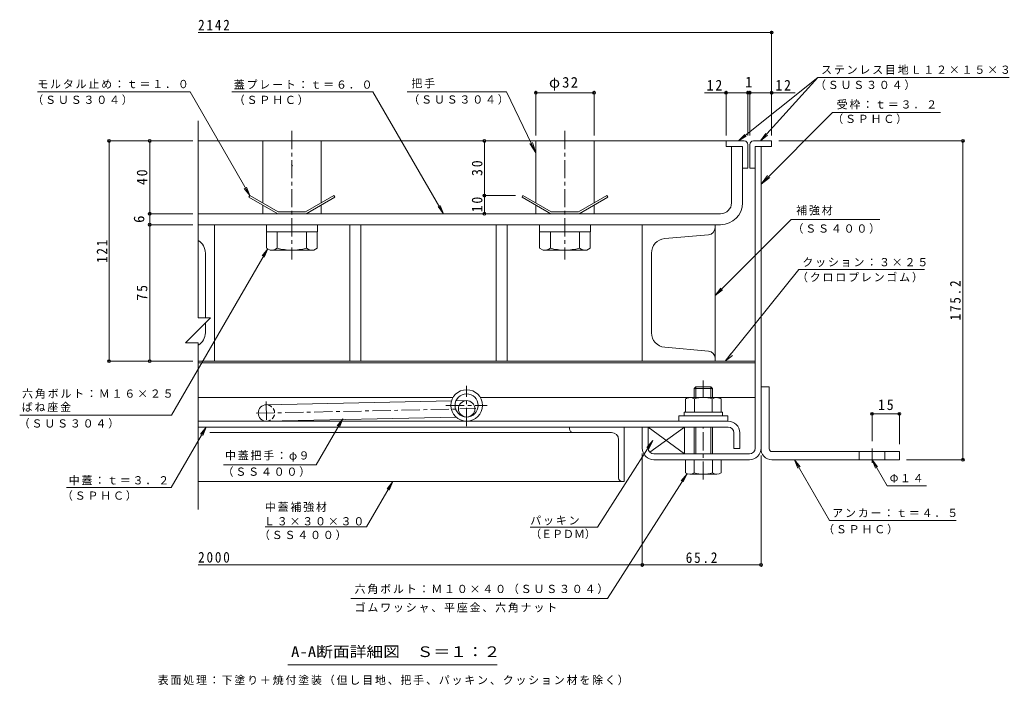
# Model space of a CAD drawing. Units: millimetres on the paper, enlarged 10 times, with parts at other scales. Extents: x -2685 to 2799, y -1962 to 1857.
# Drawn here: x 82 to 2799, y 29 to 1857 of the extents above; entities that cross this region are included whole.
import ezdxf
from ezdxf.enums import TextEntityAlignment as Align

# ---------------------------------------------------------------- set-up
doc = ezdxf.new("R2010")
doc.units = ezdxf.units.MM
doc.header["$LTSCALE"] = 10
doc.header["$PDMODE"] = 32
doc.header["$PDSIZE"] = 8
doc.linetypes.add('CHAIN1', pattern=[8, 5, -1, 1, -1])
doc.linetypes.add('DASHED1', pattern=[1.8, 1.2, -0.6])
for name, color, linetype, lineweight in [('D-1', 2, 'Continuous', 9), ('D-2', 3, 'Continuous', 9), ('D-3', 4, 'Continuous', 9), ('D-5', 7, 'Continuous', 9), ('D-6', 6, 'Continuous', 9), ('D-7', 5, 'Continuous', 5), ('D-8', 5, 'Continuous', 5), ('D-9', 134, 'Continuous', 5), ('D-A', 3, 'Continuous', 9), ('D-B', 6, 'Continuous', 9), ('D-C', 2, 'Continuous', 9), ('D-D', 4, 'Continuous', 9), ('D-E', 3, 'Continuous', 9), ('D-F', 7, 'Continuous', 9)]:
    doc.layers.add(name, color=color, linetype=linetype, lineweight=lineweight)
doc.styles.add('ＭＳ ゴシック', font='')
doc.styles.get('ＭＳ ゴシック').set_extended_font_data('MS Gothic')

msp = doc.modelspace()

# ---------------------------------------------------------------- linework, layer by layer
at = {"layer": 'D-1'}
for p, q in [((2101.81, 680.24), (2101.81, 1509.24)), ((2117.81, 1509.24), (2101.81, 1509.24)), ((2117.81, 680.24), (2117.81, 1509.24)), ((1807.81, 680.24), (1807.81, 738.24)), ((2085.81, 664.24), (1823.81, 664.24)), ((1823.81, 648.24), (1934.31, 648.24)), ((2085.81, 648.24), (1984.31, 648.24))]:
    msp.add_line(p, q, dxfattribs=at)
msp.add_lwpolyline([(1791.81, 680.24), (1791.81, 738.24), (1807.81, 738.24)], dxfattribs=at)
for centre, radius, start, end in [((1823.81, 680.24), 32, 180, 270), ((1823.81, 680.24), 16, 180, 270), ((2085.81, 680.24), 16, 270, 0), ((2085.81, 680.24), 32, 270, 0)]:
    msp.add_arc(centre, radius, start, end, dxfattribs=at)
at = {"layer": 'D-2'}
for p, q in [((2036.81, 1509.24), (2066.81, 1509.24)), ((2036.81, 1509.24), (2036.81, 1354.24)), ((2066.81, 1354.24), (2066.81, 1509.24)), ((571.81, 1324.24), (2006.81, 1324.24)), ((571.81, 1294.24), (2006.81, 1294.24))]:
    msp.add_line(p, q, dxfattribs=at)
at = {"layer": 'D-2', "linetype": 'CHAIN1'}
for p, q in [((1309.31, 740.75), (1309.31, 851.73)), ((1252.57, 797.49), (1366.05, 797.49))]:
    msp.add_line(p, q, dxfattribs=at)
at = {"layer": 'D-2'}
for radius in [43.25, 31.75]:
    msp.add_circle((1309.31, 797.49), radius, dxfattribs=at)
for radius in [30, 60]:
    msp.add_arc((2006.81, 1354.24), radius, 270, 0, dxfattribs=at)
at = {"layer": 'D-3'}
for p, q in [((2021.81, 1524.24), (571.81, 1524.24)), ((2021.81, 1524.24), (2021.81, 1509.24)), ((2071.81, 1524.24), (2021.81, 1524.24)), ((2096.81, 1524.24), (2146.81, 1524.24)), ((2146.81, 1524.24), (2146.81, 1509.24)), ((2021.81, 1509.24), (2066.81, 1509.24)), ((2066.81, 1509.24), (2066.81, 1449.24)), ((2081.81, 1514.24), (2081.81, 1449.24)), ((2086.81, 1514.24), (2086.81, 1449.24)), ((2146.81, 1509.24), (2101.81, 1509.24)), ((2101.81, 1449.24), (2101.81, 1509.24)), ((828.25, 1459.13), (830.75, 1454.8)), ((2066.81, 1449.24), (2081.81, 1449.24)), ((2101.81, 1449.24), (2086.81, 1449.24)), ((713.87, 1374.24), (711.37, 1369.91)), ((711.37, 1369.91), (790.47, 1324.24)), ((713.87, 1374.24), (791.81, 1329.24)), ((944.75, 1374.24), (866.81, 1329.24)), ((947.25, 1369.91), (868.15, 1324.24)), ((944.75, 1374.24), (947.25, 1369.91)), ((1463.87, 1374.24), (1461.37, 1369.91)), ((1461.37, 1369.91), (1540.47, 1324.24)), ((1463.87, 1374.24), (1541.81, 1329.24)), ((1694.75, 1374.24), (1616.81, 1329.24)), ((1697.25, 1369.91), (1618.15, 1324.24)), ((1694.75, 1374.24), (1697.25, 1369.91)), ((790.47, 1324.24), (868.15, 1324.24)), ((866.81, 1329.24), (791.81, 1329.24)), ((1540.47, 1324.24), (1618.15, 1324.24)), ((1616.81, 1329.24), (1541.81, 1329.24))]:
    msp.add_line(p, q, dxfattribs=at)
for centre, start, end in [((2071.81, 1514.24), 0, 90), ((2096.81, 1514.24), 90, 180)]:
    msp.add_arc(centre, 10, start, end, dxfattribs=at)
at = {"layer": 'D-5'}
for p, q in [((2273.64, 1698.29), (2055.72, 1524.24)), ((2273.64, 1698.29), (2799.49, 1698.29)), ((130.53, 1658.99), (549.47, 1658.99)), ((664.43, 1658.99), (1051.61, 1658.99)), ((1245.9, 1324.24), (1051.61, 1658.99)), ((1418.9, 1658.99), (1145.64, 1658.99)), ((1418.9, 1658.99), (1499.31, 1491.9)), ((2314.21, 1602.28), (2117.81, 1405.21)), ((2314.21, 1602.28), (2610.55, 1602.28)), ((2055.72, 1524.24), (2073.05, 1542.26)), ((2055.72, 1524.24), (2077.13, 1537.16)), ((2116.84, 1524.24), (2135.86, 1540.47)), ((1499.31, 1491.9), (1482.88, 1517.01)), ((1499.31, 1491.9), (1489.94, 1520.4)), ((2117.81, 1405.21), (2136.03, 1429.04)), ((2117.81, 1405.21), (2141.58, 1423.51)), ((713.87, 1374.24), (698.65, 1394.07)), ((1245.9, 1324.24), (1230.64, 1344.04)), ((1245.9, 1324.24), (1236.28, 1347.32)), ((2444.31, 1308.46), (2200.75, 1308.46)), ((762.93, 1228.07), (747.71, 1208.23)), ((2221.85, 1171.33), (2019.76, 919.24)), ((2221.85, 1171.33), (2566.39, 1171.33)), ((1991.81, 1099.52), (2011.64, 1114.74)), ((2019.76, 919.24), (2034.98, 939.08)), ((2019.76, 919.24), (2039.59, 934.46)), ((498.95, 770.83), (81.97, 770.83)), ((497.72, 572.41), (593.97, 738.24)), ((593.97, 738.24), (578.7, 718.44)), ((593.97, 738.24), (584.35, 715.16)), ((969.32, 760.89), (954.06, 741.09)), ((969.32, 760.89), (959.7, 737.81)), ((1668.57, 463.12), (1820.3, 701.22)), ((1820.3, 701.22), (1804.22, 682.07)), ((1820.3, 701.22), (1809.73, 678.56)), ((2209.72, 648.24), (2219.29, 625.14)), ((2209.72, 648.24), (2224.94, 628.4)), ((2209.72, 648.24), (2306.13, 481.25)), ((2422.81, 648.24), (2432.38, 625.14)), ((2422.81, 648.24), (2438.03, 628.4)), ((2422.81, 648.24), (2463.92, 577.03)), ((1696.35, 267.11), (1914.76, 609.86)), ((1914.76, 609.86), (1898.69, 590.71)), ((1914.76, 609.86), (1904.19, 587.21)), ((210, 572.41), (497.72, 572.41)), ((1034.61, 464.29), (1106.55, 588.24)), ((1106.55, 588.24), (1091.28, 568.44)), ((1106.55, 588.24), (1096.93, 565.16)), ((2463.92, 577.03), (2571.98, 577.03)), ((756.33, 464.29), (1034.61, 464.29)), ((1484, 463.12), (1668.57, 463.12)), ((2306.13, 481.25), (2653.57, 481.25)), ((991.48, 267.11), (1696.35, 267.11)), ((1393.32, 84.9), (818.32, 84.9))]:
    msp.add_line(p, q, dxfattribs=at)
for points in [[(2273.64, 1698.29), (2116.84, 1524.24), (2131.01, 1544.84)], [(549.47, 1658.99), (713.87, 1374.24), (704.3, 1397.34)], [(2200.75, 1308.46), (1991.81, 1099.52), (2007.03, 1119.35)], [(498.95, 770.83), (762.93, 1228.07), (753.37, 1204.97)], [(641.93, 633.97), (895.66, 633.97), (969.32, 760.89)]]:
    msp.add_lwpolyline(points, dxfattribs=at)
at = {"layer": 'D-6'}
for p, q in [((2101.81, 1418.23), (2101.81, 1403.23)), ((571.81, 919.24), (2101.81, 919.24)), ((571.81, 914.24), (2101.81, 914.24)), ((1271.93, 819.24), (571.81, 819.24)), ((1346.69, 819.24), (1916.81, 819.24)), ((2001.81, 819.24), (2101.81, 819.24)), ((758.84, 799.23), (1267.87, 809.88)), ((1280.19, 810.13), (1308.84, 810.73)), ((759.78, 754.24), (1280.61, 765.13)), ((1309.31, 765.73), (1309.78, 765.74)), ((1807.81, 738.24), (1807.81, 680.24)), ((1812.33, 669.09), (1907.81, 738.24))]:
    msp.add_line(p, q, dxfattribs=at)
at = {"layer": 'D-6', "linetype": 'CHAIN1'}
for p, q in [((730.79, 776.14), (1334.59, 788.77)), ((758.65, 808.24), (759.9, 748.36))]:
    msp.add_line(p, q, dxfattribs=at)
at = {"layer": 'D-6'}
msp.add_lwpolyline([(1823.81, 664.24), (1907.81, 664.24), (1907.81, 738.24), (1807.81, 738.24), (1907.81, 664.24)], dxfattribs=at)
msp.add_circle((1309.31, 788.24), 22.5, dxfattribs=at)
msp.add_arc((759.31, 776.74), 22.5, 90, 270, dxfattribs=at)
at = {"layer": 'D-6', "linetype": 'DASHED1'}
msp.add_arc((759.31, 776.74), 22.5, 270, 90, dxfattribs=at)
at = {"layer": 'D-7'}
for p, q in [((1938.37, 848.24), (1934.31, 844.18)), ((1984.31, 844.18), (1934.31, 844.18)), ((1934.31, 819.24), (1934.31, 844.18)), ((1980.25, 848.24), (1938.37, 848.24)), ((1938.37, 819.24), (1938.37, 848.24)), ((1980.25, 848.24), (1984.31, 844.18)), ((1980.25, 819.24), (1980.25, 848.24)), ((1984.31, 844.18), (1984.31, 820.74)), ((1984.31, 844.18), (1984.31, 819.24)), ((1934.31, 738.24), (1934.31, 664.24)), ((1938.37, 664.24), (1938.37, 738.24)), ((1980.25, 664.24), (1980.25, 738.24)), ((1984.31, 738.24), (1984.31, 664.24)), ((2008.31, 648.24), (1910.31, 648.24)), ((1910.31, 612.71), (1910.31, 648.24)), ((1934.31, 648.24), (1934.31, 612.71)), ((1984.31, 648.24), (1984.31, 612.71)), ((2008.31, 612.71), (2008.31, 648.24)), ((1996.31, 608.24), (1922.31, 608.24))]:
    msp.add_line(p, q, dxfattribs=at)
at = {"layer": 'D-7', "linetype": 'CHAIN1'}
for p, q in [((1959.31, 819.24), (1959.31, 865.9)), ((1959.31, 593.85), (1959.31, 738.24))]:
    msp.add_line(p, q, dxfattribs=at)
at = {"layer": 'D-7', "color": 2, "lineweight": 9}
for p, q in [((1910.23, 815.44), (1916.81, 819.24)), ((1910.23, 815.44), (1910.23, 779.24)), ((2001.81, 819.24), (1916.81, 819.24)), ((1934.77, 815.44), (1934.77, 779.24)), ((1983.85, 815.44), (1983.85, 779.24))]:
    msp.add_line(p, q, dxfattribs=at)
at = {"layer": 'D-7', "color": 134}
for p, q in [((1891.81, 769.24), (1891.81, 754.24)), ((1891.81, 769.24), (2026.81, 769.24)), ((2026.81, 769.24), (2026.81, 754.24)), ((1891.81, 754.24), (2026.81, 754.24))]:
    msp.add_line(p, q, dxfattribs=at)
at = {"layer": 'D-7', "color": 6, "lineweight": 9}
for p, q in [((1906.81, 779.24), (1906.81, 769.24)), ((1906.81, 769.24), (2011.81, 769.24))]:
    msp.add_line(p, q, dxfattribs=at)
at = {"layer": 'D-7', "color": 2, "lineweight": 9}
msp.add_lwpolyline([(2001.81, 819.24), (2008.38, 815.44), (2008.38, 779.24), (1910.23, 779.24)], dxfattribs=at)
at = {"layer": 'D-7', "color": 6, "lineweight": 9}
msp.add_lwpolyline([(1906.81, 779.24), (2011.81, 779.24), (2011.81, 769.24)], dxfattribs=at)
at = {"layer": 'D-7', "color": 2, "lineweight": 9}
for centre, radius, start, end in [((1924.72, 790.36), 28.97, 94.38438, 120), ((1921.74, 795.04), 24.21, 57.42749, 88.18784), ((1959.31, 738.03), 81.2, 72.41188, 107.5881), ((1996.88, 795.04), 24.21, 91.81215, 122.57249), ((1993.9, 790.36), 28.97, 59.99998, 85.6156)]:
    msp.add_arc(centre, radius, start, end, dxfattribs=at)
at = {"layer": 'D-7'}
for centre, radius, start, end in [((1922.31, 626.57), 18.33, 229.1022, 310.89809), ((1959.31, 680.32), 72.08, 249.70546, 290.29454), ((1996.31, 626.57), 18.33, 229.10191, 310.8978)]:
    msp.add_arc(centre, radius, start, end, dxfattribs=at)
at = {"layer": 'D-8'}
for p, q in [((571.81, 1294.24), (1991.81, 1294.24)), ((1991.81, 1294.24), (1991.81, 919.24)), ((1991.81, 919.24), (571.81, 919.24))]:
    msp.add_line(p, q, dxfattribs=at)
at = {"layer": 'D-9'}
for p, q in [((616.81, 1294.24), (571.81, 1294.24)), ((616.81, 919.24), (616.81, 1294.24)), ((1791.81, 1294.24), (1991.81, 1294.24)), ((1791.81, 919.24), (1791.81, 1294.24)), ((1991.81, 1286.32), (1991.81, 1294.24)), ((759.81, 1274.24), (759.81, 1229.87)), ((789.31, 1229.73), (789.31, 1274.24)), ((869.31, 1229.73), (869.31, 1274.24)), ((898.81, 1274.24), (898.81, 1229.73)), ((1509.81, 1274.24), (1509.81, 1229.87)), ((1539.31, 1229.73), (1539.31, 1274.24)), ((1619.31, 1229.73), (1619.31, 1274.24)), ((1648.81, 1274.24), (1648.81, 1229.87)), ((1973.55, 1266.39), (1853.32, 1255.88)), ((769.35, 1224.36), (759.81, 1229.87)), ((889.31, 1224.24), (769.56, 1224.24)), ((889.31, 1224.24), (898.81, 1229.73)), ((1519.35, 1224.36), (1509.81, 1229.87)), ((1639.31, 1224.24), (1519.56, 1224.24)), ((1639.31, 1224.24), (1648.81, 1229.73)), ((591.81, 1216.03), (591.81, 1038.48)), ((1816.81, 1216.03), (1816.81, 997.46)), ((591.81, 1024.07), (591.81, 997.46)), ((1973.55, 947.09), (1853.32, 957.61)), ((1991.81, 927.17), (1991.81, 919.24)), ((616.81, 919.24), (571.81, 919.24)), ((1791.81, 919.24), (1991.81, 919.24))]:
    msp.add_line(p, q, dxfattribs=at)
for centre, radius, start, end in [((1971.81, 1286.32), 20, 274.99944, 0), ((551.81, 1216.03), 40, 0, 60), ((1856.81, 1216.03), 40, 94.99944, 180), ((770.6, 1258.75), 34.53, 267.86055, 302.81094), ((829.31, 1372.84), 148.6, 254.38446, 285.61554), ((888.02, 1258.75), 34.53, 237.18906, 272.13945), ((1520.6, 1258.75), 34.53, 267.86055, 302.81094), ((1579.31, 1372.84), 148.6, 254.38446, 285.61554), ((1638.02, 1258.75), 34.53, 237.18906, 272.13945), ((551.81, 997.46), 40, 300, 0), ((1856.81, 997.46), 40, 180, 264.99997), ((1971.81, 927.17), 20, 0, 84.99997)]:
    msp.add_arc(centre, radius, start, end, dxfattribs=at)
at = {"layer": 'D-A'}
for p, q in [((2027.31, 754.24), (571.81, 754.24)), ((571.81, 738.24), (2027.31, 738.24)), ((2043.31, 722.24), (2043.31, 679.24)), ((2059.31, 722.24), (2059.31, 679.24)), ((2043.31, 679.24), (2059.31, 679.24))]:
    msp.add_line(p, q, dxfattribs=at)
for radius in [32, 16]:
    msp.add_arc((2027.31, 722.24), radius, 0, 90, dxfattribs=at)
at = {"layer": 'D-B'}
for p, q in [((1591.81, 738.24), (580.18, 738.24)), ((1591.81, 738.24), (1741.81, 738.24)), ((1591.81, 733.24), (1591.81, 738.24)), ((1741.81, 738.24), (1741.81, 588.24)), ((1601.81, 723.24), (603.7, 723.24)), ((1601.81, 723.24), (1706.81, 723.24)), ((1726.81, 598.24), (1726.81, 703.24)), ((1736.81, 588.24), (571.81, 588.24)), ((1736.81, 588.24), (1741.81, 588.24))]:
    msp.add_line(p, q, dxfattribs=at)
for centre, radius, start, end in [((1601.81, 733.24), 10, 180, 270), ((1706.81, 703.24), 20, 0, 90), ((1736.81, 598.24), 10, 180, 270)]:
    msp.add_arc(centre, radius, start, end, dxfattribs=at)
at = {"layer": 'D-C', "linetype": 'CHAIN1'}
for p, q in [((829.31, 1551.92), (829.31, 1198.61)), ((1579.31, 1551.92), (1579.31, 1198.61))]:
    msp.add_line(p, q, dxfattribs=at)
at = {"layer": 'D-C'}
for p, q in [((749.31, 1524.24), (909.31, 1524.24)), ((749.31, 1353.78), (749.31, 1524.24)), ((909.31, 1353.78), (909.31, 1524.24)), ((1499.31, 1524.24), (1659.31, 1524.24)), ((1499.31, 1353.78), (1499.31, 1524.24)), ((1659.31, 1353.78), (1659.31, 1524.24)), ((749.31, 1324.24), (749.31, 1348.01)), ((909.31, 1324.24), (909.31, 1348.01)), ((1499.31, 1324.24), (1499.31, 1348.01)), ((1659.31, 1324.24), (1659.31, 1348.01)), ((909.31, 1324.24), (749.31, 1324.24)), ((1659.31, 1324.24), (1499.31, 1324.24))]:
    msp.add_line(p, q, dxfattribs=at)
at = {"layer": 'D-C', "color": 134, "lineweight": 5}
for p, q in [((759.31, 1294.24), (899.31, 1294.24)), ((899.31, 1294.24), (899.31, 1274.24)), ((1509.31, 1294.24), (1649.31, 1294.24)), ((1649.31, 1294.24), (1649.31, 1274.24))]:
    msp.add_line(p, q, dxfattribs=at)
for points in [[(759.31, 1294.24), (759.31, 1274.24), (899.31, 1274.24)], [(1509.31, 1294.24), (1509.31, 1274.24), (1649.31, 1274.24)]]:
    msp.add_lwpolyline(points, dxfattribs=at)
at = {"layer": 'D-D'}
for p, q in [((988.48, 1294.24), (571.81, 1294.24)), ((988.48, 919.24), (988.48, 1294.24)), ((1390.14, 1294.24), (1390.14, 919.24)), ((1791.81, 919.24), (1791.81, 1294.24)), ((571.81, 919.24), (988.48, 919.24)), ((1390.14, 919.24), (1018.48, 919.24)), ((1420.14, 919.24), (1791.81, 919.24))]:
    msp.add_line(p, q, dxfattribs=at)
for points in [[(1018.48, 919.24), (1018.48, 1294.24), (1390.14, 1294.24)], [(1791.81, 1294.24), (1420.14, 1294.24), (1420.14, 919.24)]]:
    msp.add_lwpolyline(points, dxfattribs=at)
at = {"layer": 'D-E', "color": 2}
for p, q in [((988.48, 1294.24), (1018.48, 1294.24)), ((988.48, 919.24), (988.48, 1294.24)), ((1018.48, 1294.24), (1018.48, 919.24)), ((1018.48, 919.24), (988.48, 919.24))]:
    msp.add_line(p, q, dxfattribs=at)
at = {"layer": 'D-E'}
for p, q in [((2117.81, 848.24), (2117.81, 680.24)), ((2117.81, 848.24), (2140.31, 848.24)), ((2140.31, 678.24), (2140.31, 848.24)), ((2147.81, 670.74), (2497.81, 670.74)), ((2387.81, 648.24), (2387.81, 670.74)), ((2457.81, 648.24), (2457.81, 670.74)), ((2497.81, 670.74), (2497.81, 648.24)), ((2497.81, 648.24), (2147.81, 648.24))]:
    msp.add_line(p, q, dxfattribs=at)
at = {"layer": 'D-E', "linetype": 'CHAIN1'}
msp.add_line((2422.81, 639.5), (2422.81, 678.95), dxfattribs=at)
at = {"layer": 'D-E', "color": 2}
msp.add_lwpolyline([(1420.14, 919.24), (1390.14, 919.24), (1390.14, 1294.24), (1420.14, 1294.24)], close=True, dxfattribs=at)
at = {"layer": 'D-E'}
for radius, start in [(30, 176.17647), (7.5, 180.00027)]:
    msp.add_arc((2147.81, 678.24), radius, start, 270, dxfattribs=at)
at = {"layer": 'D-F'}
for p, q in [((2146.81, 1822.22), (571.81, 1822.22)), ((2146.81, 1539.24), (2146.81, 1827.22)), ((1499.31, 1539.24), (1499.31, 1661.86)), ((1659.31, 1539.24), (1659.31, 1661.86)), ((2021.81, 1539.24), (2021.81, 1661.86)), ((2081.81, 1539.24), (2081.81, 1661.86)), ((2086.81, 1539.24), (2086.81, 1661.86)), ((1499.31, 1656.86), (1659.31, 1656.86)), ((1962.24, 1656.86), (2081.81, 1656.86)), ((2081.81, 1656.86), (2086.81, 1656.86)), ((2086.81, 1656.86), (2211.16, 1656.86)), ((571.81, 1580), (571.81, 1038.48)), ((556.81, 1524.24), (324.26, 1524.24)), ((327.26, 919.24), (327.26, 1524.24)), ((438.7, 1324.24), (438.7, 1524.24)), ((1357.98, 1374.24), (1357.98, 1524.24)), ((2675.44, 1524.24), (2166.81, 1524.24)), ((2672.44, 648.24), (2672.44, 1524.24)), ((1354.98, 1374.24), (1443.87, 1374.24)), ((1357.98, 1324.24), (1357.98, 1374.24)), ((556.81, 1324.24), (433.7, 1324.24)), ((438.7, 1294.24), (438.7, 1324.24)), ((556.81, 1294.24), (433.7, 1294.24)), ((438.7, 919.24), (438.7, 1294.24)), ((571.81, 969.66), (537.4, 969.66)), ((571.81, 969.66), (571.81, 511.7)), ((324.26, 919.24), (556.81, 919.24)), ((2422.81, 777.49), (2422.81, 698.95)), ((2422.81, 774.49), (2497.81, 774.49)), ((2497.81, 777.49), (2497.81, 690.74)), ((1791.8, 665.24), (1791.8, 354.34)), ((2117.81, 356.34), (2117.81, 660.24)), ((2675.44, 648.24), (2517.81, 648.24)), ((1791.8, 359.34), (571.81, 359.34)), ((1791.8, 359.34), (2117.81, 359.34))]:
    msp.add_line(p, q, dxfattribs=at)
msp.add_lwpolyline([(571.81, 1038.48), (606.22, 1038.48), (537.4, 969.66)], dxfattribs=at)
for p in [(2146.81, 1822.22), (1499.31, 1656.86), (1659.31, 1656.86), (2021.81, 1656.86), (2081.81, 1656.86), (2086.81, 1656.86), (2146.81, 1656.86), (327.26, 1524.24), (438.7, 1524.24), (1357.98, 1524.24), (2672.44, 1524.24), (1357.98, 1374.24), (438.7, 1324.24), (1357.98, 1324.24), (438.7, 1294.24), (327.26, 919.24), (438.7, 919.24), (2422.81, 774.49), (2497.81, 774.49), (2672.44, 648.24), (1791.8, 359.34), (2117.81, 359.34)]:
    msp.add_point(p, dxfattribs=at)

# ---------------------------------------------------------------- texts
at = {"layer": 'D-5', "style": 'ＭＳ ゴシック'}
msp.add_text('（ＥＰＤＭ）', height=21.99, dxfattribs=at).set_placement((1484, 426.55), align=Align.BOTTOM_LEFT)
at = {"layer": 'D-5', "color": 2, "style": 'ＭＳ ゴシック', "width": 1.15}
msp.add_text('A-A断面詳細図\u3000Ｓ＝１：２', height=29.33, dxfattribs=at).set_placement((827.07, 97.4), align=Align.BOTTOM_LEFT)
at = {"layer": 'D-5', "char_height": 21.99, "attachment_point": 7, "style": 'ＭＳ ゴシック'}
for s, insert in [('\\T1.17;ステンレス目地Ｌ１２×１５×３', (2282.84, 1706.46)), ('\\T1.17;モルタル止め：ｔ＝１．０', (130.13, 1668)), ('\\T1.17;蓋プレート：ｔ＝６．０', (669.76, 1666.54)), ('\\T1.17;把手', (1157.74, 1668.83)), ('\\T1.17;（ＳＵＳ３０４）', (2266, 1664.02)), ('\\T1.17;（ＳＵＳ３０４）', (116.57, 1623.09)), ('\\T1.17;（ＳＰＨＣ）', (669.76, 1622.87)), ('\\T1.17;（ＳＵＳ３０４）', (1149.33, 1623.93)), ('\\T1.17;受枠：ｔ＝３．２', (2325.71, 1610.84)), ('\\T1.17;（ＳＰＨＣ）', (2313.54, 1570.69)), ('\\T1.17;補強材', (2214.51, 1319.94)), ('\\T1.17;（ＳＳ４００）', (2204.31, 1269.41)), ('\\T1.17;クッション：３×２５', (2231.4, 1177.66)), ('\\T1.17;（クロロプレンゴム）', (2216.58, 1135.56)), ('\\T1.17;六角ボルト：Ｍ１６×２５', (88.49, 816.19)), ('\\T1.17;ばね座金', (87.45, 779.47)), ('\\T1.17;（ＳＵＳ３０４）', (79.18, 733.91)), ('\\T1.17;中蓋把手：φ９', (645.65, 642.86)), ('\\T1.17;（ＳＳ４００）', (639, 601.32)), ('\\T1.17;中蓋：ｔ＝３．２', (216.43, 578.11)), ('\\T1.17;Φ１４', (2471.23, 585.55)), ('\\T1.17;（ＳＰＨＣ）', (197.75, 535.55)), ('\\T1.17;中蓋補強材', (755.05, 504.79)), ('\\T1.17;Ｌ３×３０×３０', (752.7, 467.6)), ('\\T1.17;パッキン', (1484, 467.94)), ('\\T1.17;アンカー：ｔ＝４．５', (2313.44, 489.77)), ('\\T1.17;（ＳＰＨＣ）', (2288.46, 443.17)), ('\\T1.17;（ＳＳ４００）', (738.86, 427.46)), ('\\T1.17;六角ボルト：Ｍ１０×４０（ＳＵＳ３０４）', (1001.62, 279.13)), ('\\T1.17;ゴムワッシャ、平座金、六角ナット', (1001.62, 228.3)), ('\\T1.17;表面処理：下塗り＋焼付塗装（但し目地、把手、パッキン、クッション材を除く）', (460.82, 28.77))]:
    msp.add_mtext(s, dxfattribs=dict(at, insert=insert))
at = {"layer": 'D-F', "color": 2, "style": 'ＭＳ ゴシック'}
msp.add_text('1', height=29.33, dxfattribs=at).set_placement((2074.31, 1662.86), align=Align.BOTTOM_LEFT)
msp.add_text('6', height=29.33, rotation=90, dxfattribs=at).set_placement((432.7, 1299.24), align=Align.BOTTOM_LEFT)
at = {"layer": 'D-F', "color": 2, "char_height": 29.33, "attachment_point": 7, "style": 'ＭＳ ゴシック'}
for s, insert in [('\\T1.28;\\W0.9;2142', (571.81, 1828.22)), ('\\T1.19;φ32', (1535.56, 1662.86)), ('\\T1.27;\\W0.95;12', (1968.35, 1662.86)), ('\\T1.27;\\W0.95;12', (2157.09, 1662.86)), ('\\T1.27;\\W0.95;15', (2439.06, 784.49)), ('\\T1.28;\\W0.9;2000', (571.81, 365.34)), ('\\T1.28;\\W0.9;65.2', (1911.06, 364.34))]:
    msp.add_mtext(s, dxfattribs=dict(at, insert=insert))
at = {"layer": 'D-F', "color": 2, "char_height": 29.33, "attachment_point": 7, "rotation": 90, "style": 'ＭＳ ゴシック'}
for s, insert in [('\\T1.27;\\W0.95;30', (1352.98, 1427.99)), ('\\T1.27;\\W0.95;40', (432.7, 1402.99)), ('\\T1.27;\\W0.95;10', (1352.98, 1327.99)), ('\\T1.27;\\W0.9;121', (322.26, 1189.24)), ('\\T1.27;\\W0.95;75', (432.7, 1085.49)), ('\\T1.28;\\W0.9;175.2', (2666.44, 1031.24))]:
    msp.add_mtext(s, dxfattribs=dict(at, insert=insert))

doc.saveas('drawing.dxf')
